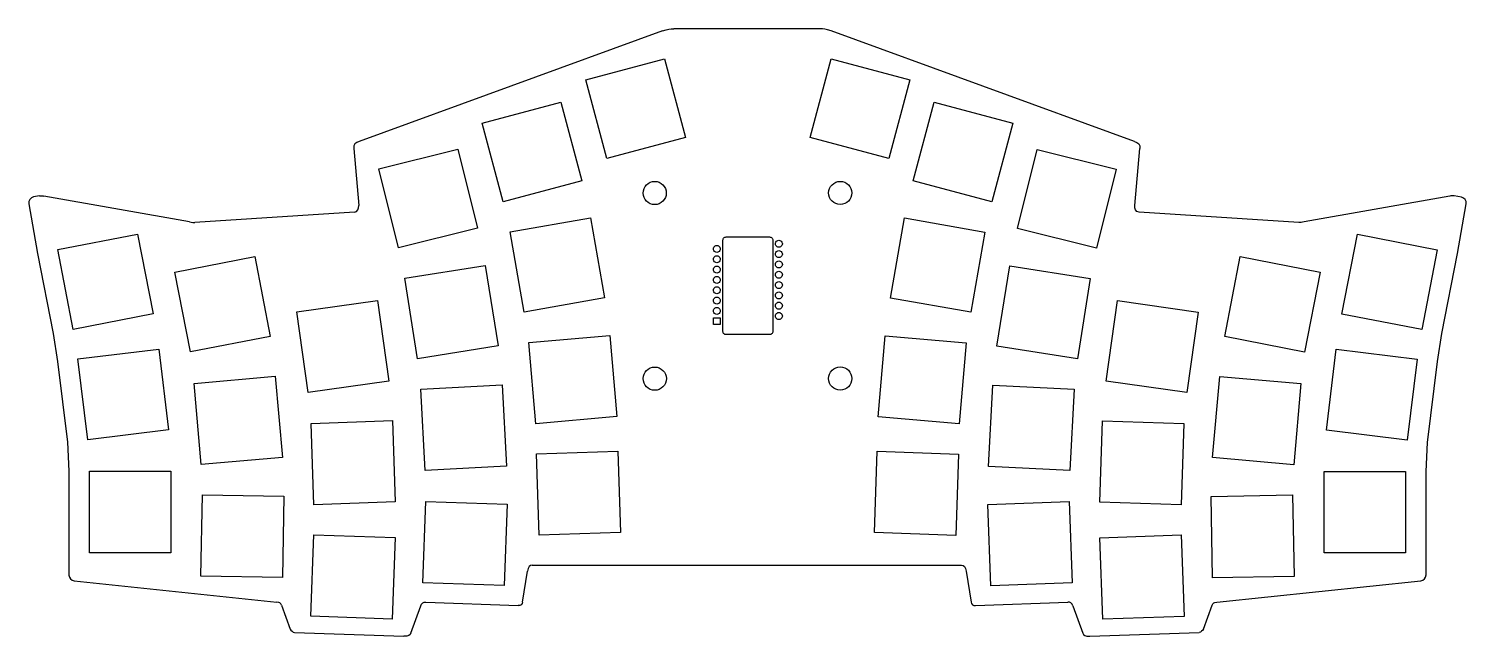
# Model space of a CAD drawing. Header units: millimetres. Extents: x -268 to -20, y 43 to 147.
import ezdxf

# ---------------------------------------------------------------- set-up
doc = ezdxf.new("R2010")
doc.units = ezdxf.units.MM
doc.layers.get('0').update_dxf_attribs({"linetype": 'CONTINUOUS'})

msp = doc.modelspace()

# ---------------------------------------------------------------- linework, layer by layer
for p, q in [((-158.46, 147.11), (-210.77, 128.06)), ((-131.29, 147.48), (-156.5, 147.48)), ((-77.02, 128.06), (-129.33, 147.11)), ((-211.7, 126.83), (-210.85, 116.99)), ((-76.94, 116.99), (-76.08, 126.83)), ((-267.76, 117.32), (-266.24, 108.74)), ((-265.93, 118.65), (-266.94, 118.48)), ((-240.02, 114.19), (-265.15, 118.63)), ((-22.64, 118.63), (-47.77, 114.19)), ((-20.62, 118.44), (-21.85, 118.65)), ((-21.32, 108.71), (-19.81, 117.28)), ((-211.55, 115.84), (-239.13, 114.08)), ((-48.65, 114.08), (-76.23, 115.84)), ((-266.24, 108.74), (-263.56, 94.96)), ((-24, 94.93), (-21.32, 108.71)), ((-263.56, 94.96), (-262.79, 90.11)), ((-24.77, 90.08), (-24, 94.93)), ((-262.79, 90.11), (-261.07, 76.17)), ((-26.48, 76.14), (-24.77, 90.08)), ((-261.07, 76.17), (-260.83, 71.18)), ((-26.73, 71.15), (-26.48, 76.14)), ((-260.83, 71.18), (-260.83, 53.28)), ((-26.73, 53.3), (-26.73, 71.15)), ((-180.94, 54.97), (-106.85, 54.97)), ((-259.94, 52.28), (-224.97, 48.62)), ((-182.59, 48.63), (-181.73, 53.93)), ((-106.06, 53.93), (-105.2, 48.63)), ((-62.82, 48.62), (-27.62, 52.31)), ((-224.16, 48.1), (-222.66, 43.97)), ((-201.86, 43.25), (-200.13, 48)), ((-199.25, 48.6), (-183.33, 48.04)), ((-104.45, 48.04), (-88.54, 48.6)), ((-87.66, 48), (-85.93, 43.25)), ((-65.13, 43.97), (-63.63, 48.1)), ((-221.91, 43.38), (-203.05, 42.73)), ((-84.74, 42.73), (-65.88, 43.38))]:
    msp.add_line(p, q)
for points in [[(-158.11, 142.32), (-154.48, 128.76), (-168.04, 125.13), (-171.67, 138.69)], [(-119.42, 125.13), (-132.98, 128.76), (-129.34, 142.32), (-115.78, 138.69)], [(-172.36, 121.28), (-185.92, 117.65), (-189.55, 131.21), (-175.99, 134.84)], [(-101.64, 117.62), (-115.2, 121.26), (-111.56, 134.82), (-98, 131.18)], [(-193.74, 126.72), (-190.34, 113.1), (-203.96, 109.7), (-207.36, 123.32)], [(-80.2, 123.29), (-83.59, 109.67), (-97.21, 113.07), (-93.82, 126.69)], [(-168.45, 101.07), (-182.28, 98.64), (-184.71, 112.46), (-170.89, 114.9)], [(-105.28, 98.61), (-119.11, 101.05), (-116.67, 114.87), (-102.85, 112.43)], [(-246.32, 98.31), (-260.1, 95.63), (-262.78, 109.41), (-249, 112.09)], [(-38.56, 112.06), (-24.78, 109.38), (-27.46, 95.6), (-41.24, 98.28)], [(-149.5, 109.94), (-149.37, 110.04), (-149.23, 110.1), (-149.07, 110.12), (-148.92, 110.1), (-148.77, 110.04), (-148.65, 109.94), (-148.55, 109.82), (-148.49, 109.67), (-148.47, 109.52), (-148.49, 109.36), (-148.55, 109.22), (-148.65, 109.09), (-148.77, 109), (-148.92, 108.94), (-149.07, 108.92), (-149.23, 108.94), (-149.37, 109), (-149.5, 109.09), (-149.59, 109.22), (-149.65, 109.36), (-149.67, 109.52), (-149.65, 109.67), (-149.59, 109.82)], [(-139.54, 94.94), (-139.63, 94.86), (-139.73, 94.79), (-139.85, 94.75), (-139.97, 94.74), (-147.47, 94.74), (-147.59, 94.75), (-147.71, 94.79), (-147.81, 94.86), (-147.9, 94.94), (-147.96, 95.05), (-148, 95.17), (-148.02, 95.29), (-148.02, 111.04), (-148, 111.16), (-147.96, 111.28), (-147.9, 111.38), (-147.81, 111.47), (-147.71, 111.53), (-147.59, 111.57), (-147.47, 111.59), (-139.97, 111.59), (-139.85, 111.57), (-139.73, 111.53), (-139.63, 111.47), (-139.54, 111.38), (-139.47, 111.28), (-139.43, 111.16), (-139.42, 111.04), (-139.42, 95.29), (-139.43, 95.17), (-139.47, 95.05)], [(-138.67, 110.93), (-138.53, 110.99), (-138.37, 111.01), (-138.22, 110.99), (-138.07, 110.93), (-137.95, 110.83), (-137.85, 110.71), (-137.79, 110.56), (-137.77, 110.41), (-137.79, 110.25), (-137.85, 110.11), (-137.95, 109.98), (-138.07, 109.89), (-138.22, 109.83), (-138.37, 109.81), (-138.53, 109.83), (-138.67, 109.89), (-138.8, 109.98), (-138.89, 110.11), (-138.95, 110.25), (-138.97, 110.41), (-138.95, 110.56), (-138.89, 110.71), (-138.8, 110.83)], [(-137.79, 108.47), (-137.85, 108.33), (-137.95, 108.2), (-138.07, 108.11), (-138.22, 108.05), (-138.37, 108.03), (-138.53, 108.05), (-138.67, 108.11), (-138.8, 108.2), (-138.89, 108.33), (-138.95, 108.47), (-138.97, 108.63), (-138.95, 108.78), (-138.89, 108.93), (-138.8, 109.05), (-138.67, 109.15), (-138.53, 109.21), (-138.37, 109.23), (-138.22, 109.21), (-138.07, 109.15), (-137.95, 109.05), (-137.85, 108.93), (-137.79, 108.78), (-137.77, 108.63)], [(-242.56, 105.54), (-228.78, 108.22), (-226.1, 94.44), (-239.88, 91.76)], [(-200.68, 90.59), (-202.88, 104.46), (-189.01, 106.65), (-186.82, 92.79)], [(-149.23, 107.16), (-149.37, 107.22), (-149.5, 107.31), (-149.59, 107.44), (-149.65, 107.58), (-149.67, 107.74), (-149.65, 107.89), (-149.59, 108.04), (-149.5, 108.16), (-149.37, 108.26), (-149.23, 108.32), (-149.07, 108.34), (-148.92, 108.32), (-148.77, 108.26), (-148.65, 108.16), (-148.55, 108.04), (-148.49, 107.89), (-148.47, 107.74), (-148.49, 107.58), (-148.55, 107.44), (-148.65, 107.31), (-148.77, 107.22), (-148.92, 107.16), (-149.07, 107.14)], [(-137.85, 107.15), (-137.79, 107), (-137.77, 106.85), (-137.79, 106.69), (-137.85, 106.55), (-137.95, 106.42), (-138.07, 106.33), (-138.22, 106.27), (-138.37, 106.25), (-138.53, 106.27), (-138.67, 106.33), (-138.8, 106.42), (-138.89, 106.55), (-138.95, 106.69), (-138.97, 106.85), (-138.95, 107), (-138.89, 107.15), (-138.8, 107.27), (-138.67, 107.37), (-138.53, 107.43), (-138.37, 107.45), (-138.22, 107.43), (-138.07, 107.37), (-137.95, 107.27)], [(-47.68, 91.73), (-61.46, 94.41), (-58.78, 108.19), (-45, 105.51)], [(-149.37, 105.44), (-149.5, 105.53), (-149.59, 105.66), (-149.65, 105.8), (-149.67, 105.96), (-149.65, 106.11), (-149.59, 106.26), (-149.5, 106.38), (-149.37, 106.48), (-149.23, 106.54), (-149.07, 106.56), (-148.92, 106.54), (-148.77, 106.48), (-148.65, 106.38), (-148.55, 106.26), (-148.49, 106.11), (-148.47, 105.96), (-148.49, 105.8), (-148.55, 105.66), (-148.65, 105.53), (-148.77, 105.44), (-148.92, 105.38), (-149.07, 105.36), (-149.23, 105.38)], [(-148.49, 104.02), (-148.55, 103.88), (-148.65, 103.75), (-148.77, 103.66), (-148.92, 103.6), (-149.07, 103.58), (-149.23, 103.6), (-149.37, 103.66), (-149.5, 103.75), (-149.59, 103.88), (-149.65, 104.02), (-149.67, 104.18), (-149.65, 104.33), (-149.59, 104.48), (-149.5, 104.6), (-149.37, 104.7), (-149.23, 104.76), (-149.07, 104.78), (-148.92, 104.76), (-148.77, 104.7), (-148.65, 104.6), (-148.55, 104.48), (-148.49, 104.33), (-148.47, 104.18)], [(-137.79, 104.91), (-137.85, 104.77), (-137.95, 104.64), (-138.07, 104.55), (-138.22, 104.49), (-138.37, 104.47), (-138.53, 104.49), (-138.67, 104.55), (-138.8, 104.64), (-138.89, 104.77), (-138.95, 104.91), (-138.97, 105.07), (-138.95, 105.22), (-138.89, 105.37), (-138.8, 105.49), (-138.67, 105.59), (-138.53, 105.65), (-138.37, 105.67), (-138.22, 105.65), (-138.07, 105.59), (-137.95, 105.49), (-137.85, 105.37), (-137.79, 105.22), (-137.77, 105.07)], [(-100.74, 92.76), (-98.54, 106.63), (-84.68, 104.43), (-86.88, 90.56)], [(-148.65, 101.97), (-148.77, 101.88), (-148.92, 101.82), (-149.07, 101.8), (-149.23, 101.82), (-149.37, 101.88), (-149.5, 101.97), (-149.59, 102.1), (-149.65, 102.24), (-149.67, 102.4), (-149.65, 102.55), (-149.59, 102.7), (-149.5, 102.82), (-149.37, 102.92), (-149.23, 102.98), (-149.07, 103), (-148.92, 102.98), (-148.77, 102.92), (-148.65, 102.82), (-148.55, 102.7), (-148.49, 102.55), (-148.47, 102.4), (-148.49, 102.24), (-148.55, 102.1)], [(-137.79, 103.13), (-137.85, 102.99), (-137.95, 102.86), (-138.07, 102.77), (-138.22, 102.71), (-138.37, 102.69), (-138.53, 102.71), (-138.67, 102.77), (-138.8, 102.86), (-138.89, 102.99), (-138.95, 103.13), (-138.97, 103.29), (-138.95, 103.44), (-138.89, 103.59), (-138.8, 103.71), (-138.67, 103.81), (-138.53, 103.87), (-138.37, 103.89), (-138.22, 103.87), (-138.07, 103.81), (-137.95, 103.71), (-137.85, 103.59), (-137.79, 103.44), (-137.77, 103.29)], [(-137.85, 101.81), (-137.79, 101.66), (-137.77, 101.51), (-137.79, 101.35), (-137.85, 101.21), (-137.95, 101.08), (-138.07, 100.99), (-138.22, 100.93), (-138.37, 100.91), (-138.53, 100.93), (-138.67, 100.99), (-138.8, 101.08), (-138.89, 101.21), (-138.95, 101.35), (-138.97, 101.51), (-138.95, 101.66), (-138.89, 101.81), (-138.8, 101.93), (-138.67, 102.03), (-138.53, 102.09), (-138.37, 102.11), (-138.22, 102.09), (-138.07, 102.03), (-137.95, 101.93)], [(-207.6, 100.63), (-205.64, 86.72), (-219.55, 84.77), (-221.5, 98.67)], [(-149.67, 100.62), (-149.65, 100.77), (-149.59, 100.92), (-149.5, 101.04), (-149.37, 101.14), (-149.23, 101.2), (-149.07, 101.22), (-148.92, 101.2), (-148.77, 101.14), (-148.65, 101.04), (-148.55, 100.92), (-148.49, 100.77), (-148.47, 100.62), (-148.49, 100.46), (-148.55, 100.32), (-148.65, 100.19), (-148.77, 100.1), (-148.92, 100.04), (-149.07, 100.02), (-149.23, 100.04), (-149.37, 100.1), (-149.5, 100.19), (-149.59, 100.32), (-149.65, 100.46)], [(-149.67, 98.84), (-149.65, 98.99), (-149.59, 99.14), (-149.5, 99.26), (-149.37, 99.36), (-149.23, 99.42), (-149.07, 99.44), (-148.92, 99.42), (-148.77, 99.36), (-148.65, 99.26), (-148.55, 99.14), (-148.49, 98.99), (-148.47, 98.84), (-148.49, 98.68), (-148.55, 98.54), (-148.65, 98.41), (-148.77, 98.32), (-148.92, 98.26), (-149.07, 98.24), (-149.23, 98.26), (-149.37, 98.32), (-149.5, 98.41), (-149.59, 98.54), (-149.65, 98.68)], [(-138.07, 99.21), (-138.22, 99.15), (-138.37, 99.13), (-138.53, 99.15), (-138.67, 99.21), (-138.8, 99.3), (-138.89, 99.43), (-138.95, 99.57), (-138.97, 99.73), (-138.95, 99.88), (-138.89, 100.03), (-138.8, 100.15), (-138.67, 100.25), (-138.53, 100.31), (-138.37, 100.33), (-138.22, 100.31), (-138.07, 100.25), (-137.95, 100.15), (-137.85, 100.03), (-137.79, 99.88), (-137.77, 99.73), (-137.79, 99.57), (-137.85, 99.43), (-137.95, 99.3)], [(-66.06, 98.64), (-68.01, 84.74), (-81.91, 86.7), (-79.96, 100.6)], [(-149.67, 96.46), (-149.67, 97.66), (-148.47, 97.66), (-148.47, 96.46)], [(-138.95, 98.1), (-138.89, 98.25), (-138.8, 98.37), (-138.67, 98.47), (-138.53, 98.53), (-138.37, 98.55), (-138.22, 98.53), (-138.07, 98.47), (-137.95, 98.37), (-137.85, 98.25), (-137.79, 98.1), (-137.77, 97.95), (-137.79, 97.79), (-137.85, 97.65), (-137.95, 97.52), (-138.07, 97.43), (-138.22, 97.37), (-138.37, 97.35), (-138.53, 97.37), (-138.67, 97.43), (-138.8, 97.52), (-138.89, 97.65), (-138.95, 97.79), (-138.97, 97.95)], [(-181.51, 93.37), (-167.52, 94.59), (-166.3, 80.6), (-180.29, 79.38)], [(-107.27, 79.35), (-121.26, 80.58), (-120.03, 94.56), (-106.05, 93.34)], [(-257.58, 76.6), (-259.29, 90.54), (-245.35, 92.25), (-243.64, 78.31)], [(-29.98, 76.57), (-43.92, 78.29), (-42.21, 92.22), (-28.27, 90.51)], [(-239.22, 86.33), (-225.24, 87.55), (-224.01, 73.57), (-238, 72.34)], [(-48.34, 86.3), (-49.56, 72.31), (-63.55, 73.54), (-62.32, 87.52)], [(-186.09, 86.08), (-185.35, 72.06), (-199.37, 71.33), (-200.11, 85.35)], [(-87.45, 85.32), (-88.19, 71.3), (-102.21, 72.03), (-101.47, 86.05)], [(-219.06, 79.43), (-205.03, 79.92), (-204.54, 65.89), (-218.57, 65.4)], [(-83.02, 65.86), (-82.53, 79.89), (-68.5, 79.4), (-68.99, 65.37)], [(-180.2, 74.18), (-166.17, 74.67), (-165.68, 60.64), (-179.71, 60.15)], [(-121.88, 60.61), (-121.39, 74.64), (-107.36, 74.15), (-107.85, 60.12)], [(-243.27, 57.14), (-257.31, 57.14), (-257.31, 71.18), (-243.27, 71.18)], [(-30.25, 57.11), (-44.29, 57.11), (-44.29, 71.15), (-30.25, 71.15)], [(-223.77, 66.87), (-224.02, 52.84), (-238.06, 53.08), (-237.81, 67.12)], [(-63.54, 52.81), (-63.78, 66.85), (-49.75, 67.09), (-49.5, 53.05)], [(-199.77, 51.96), (-199.28, 65.99), (-185.25, 65.5), (-185.74, 51.47)], [(-102.31, 65.47), (-88.28, 65.96), (-87.79, 51.93), (-101.82, 51.44)], [(-218.61, 60.22), (-204.58, 59.73), (-205.07, 45.7), (-219.1, 46.19)], [(-82.49, 45.67), (-82.98, 59.7), (-68.95, 60.19), (-68.46, 46.16)]]:
    msp.add_lwpolyline(points, close=True)
for centre in [(-159.79, 119.16), (-127.78, 119.17), (-159.78, 87.15), (-127.78, 87.17)]:
    msp.add_circle(centre, 2)
for centre, start, end in [((-266.77, 117.49), 100.0065, 190.0065), ((-20.79, 117.45), -10.0066, 79.9934), ((-259.83, 53.28), 180, 264.0267), ((-27.73, 53.3), -84.0267, 0)]:
    msp.add_arc(centre, 1, start, end)
for points in [[(-158.46, 147.11), (-157.48, 147.47), (-157.15, 147.49), (-156.5, 147.48)], [(-129.33, 147.11), (-130.31, 147.47), (-130.64, 147.49), (-131.29, 147.48)], [(-210.77, 128.06), (-211.37, 127.78), (-211.79, 127.57), (-211.7, 126.83)], [(-77.02, 128.06), (-76.41, 127.78), (-75.99, 127.57), (-76.08, 126.83)], [(-265.93, 118.65), (-265.68, 118.7), (-265.42, 118.69), (-265.15, 118.63)], [(-211.55, 115.84), (-211.02, 115.91), (-210.8, 116.46), (-210.85, 116.99)], [(-76.23, 115.84), (-76.77, 115.91), (-77.09, 116.46), (-76.94, 116.99)], [(-21.85, 118.65), (-22.11, 118.7), (-22.36, 118.69), (-22.64, 118.63)], [(-240.02, 114.19), (-239.58, 114.1), (-239.35, 114.07), (-239.13, 114.08)], [(-47.77, 114.19), (-48.21, 114.1), (-48.44, 114.07), (-48.65, 114.08)], [(-180.94, 54.97), (-181.38, 54.99), (-181.58, 54.75), (-181.73, 53.93)], [(-106.85, 54.97), (-106.41, 54.99), (-106.21, 54.75), (-106.06, 53.93)], [(-224.16, 48.1), (-224.31, 48.49), (-224.46, 48.56), (-224.97, 48.62)], [(-200.13, 48), (-199.97, 48.4), (-199.74, 48.66), (-199.25, 48.6)], [(-182.59, 48.63), (-182.61, 48.25), (-182.97, 47.98), (-183.33, 48.04)], [(-105.2, 48.63), (-105.18, 48.25), (-104.81, 47.98), (-104.45, 48.04)], [(-87.66, 48), (-87.82, 48.4), (-88.05, 48.66), (-88.54, 48.6)], [(-63.63, 48.1), (-63.48, 48.49), (-63.33, 48.56), (-62.82, 48.62)], [(-222.66, 43.97), (-222.52, 43.66), (-222.24, 43.44), (-221.91, 43.38)], [(-201.86, 43.25), (-201.99, 42.94), (-202.27, 42.72), (-203.05, 42.73)], [(-85.93, 43.25), (-85.8, 42.94), (-85.52, 42.72), (-84.74, 42.73)], [(-65.13, 43.97), (-65.27, 43.66), (-65.55, 43.44), (-65.88, 43.38)]]:
    msp.add_open_spline(points, degree=3)

doc.saveas('drawing.dxf')
